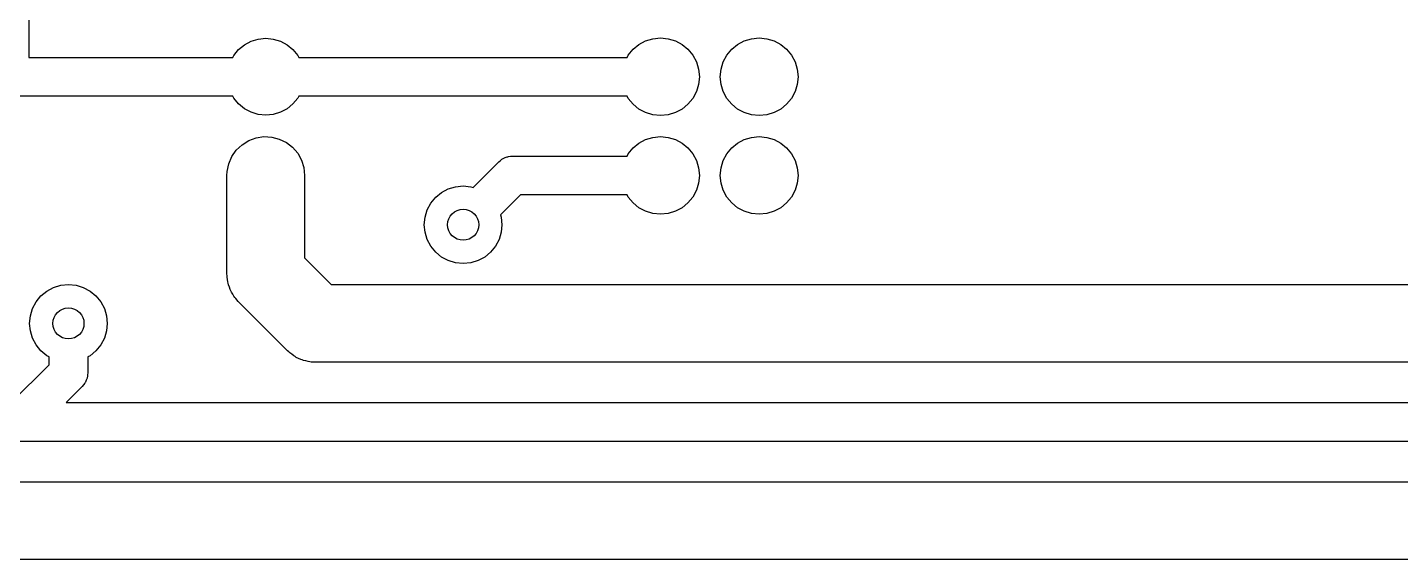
# Model space of a CAD drawing. Extents: x 3.06 to 6.65, y -4.89 to -2.07.
# Drawn here: x 3.758 to 5.15, y -4.889 to -4.35 of the extents above; entities that cross this region are included whole.
import ezdxf

# ---------------------------------------------------------------- set-up
doc = ezdxf.new("R2010")
doc.units = 0
doc.header["$MEASUREMENT"] = 0
doc.layers.add('BLACK', color=7, linetype='CONTINUOUS')

msp = doc.modelspace()

# ---------------------------------------------------------------- linework, layer by layer
at = {"layer": 'BLACK', "linetype": 'CONTINUOUS'}
for p, q in [((3.75984, -3.81969), (3.75984, -4.38031)), ((3.97244, -4.37244), (3.97835, -4.36759)), ((3.97835, -4.36759), (3.98508, -4.36399)), ((3.98508, -4.36399), (3.9924, -4.36177)), ((3.9924, -4.36177), (4, -4.36102)), ((4, -4.36102), (4.0076, -4.36177)), ((4.0076, -4.36177), (4.01492, -4.36399)), ((4.01492, -4.36399), (4.02165, -4.36759)), ((4.02165, -4.36759), (4.02756, -4.37244)), ((4.37216, -4.37216), (4.37813, -4.36726)), ((4.37813, -4.36726), (4.38493, -4.36363)), ((4.38493, -4.36363), (4.39232, -4.36139)), ((4.39232, -4.36139), (4.4, -4.36063)), ((4.4, -4.36063), (4.40768, -4.36139)), ((4.40768, -4.36139), (4.41507, -4.36363)), ((4.41507, -4.36363), (4.42187, -4.36726)), ((4.42187, -4.36726), (4.42784, -4.37216)), ((4.47216, -4.37216), (4.47813, -4.36726)), ((4.47813, -4.36726), (4.48493, -4.36363)), ((4.48493, -4.36363), (4.49232, -4.36139)), ((4.49232, -4.36139), (4.5, -4.36063)), ((4.5, -4.36063), (4.50768, -4.36139)), ((4.50768, -4.36139), (4.51507, -4.36363)), ((4.51507, -4.36363), (4.52187, -4.36726)), ((4.52187, -4.36726), (4.52784, -4.37216)), ((3.75984, -4.38031), (3.96654, -4.38031)), ((3.96654, -4.38031), (3.96759, -4.37835)), ((3.96759, -4.37835), (3.97244, -4.37244)), ((4.02756, -4.37244), (4.03241, -4.37835)), ((4.03241, -4.37835), (4.03346, -4.38031)), ((4.03346, -4.38031), (4.3661, -4.38031)), ((4.3661, -4.38031), (4.36726, -4.37813)), ((4.36726, -4.37813), (4.37216, -4.37216)), ((4.42784, -4.37216), (4.43274, -4.37813)), ((4.43274, -4.37813), (4.43637, -4.38493)), ((4.46363, -4.38493), (4.46726, -4.37813)), ((4.46726, -4.37813), (4.47216, -4.37216)), ((4.52784, -4.37216), (4.53274, -4.37813)), ((4.53274, -4.37813), (4.53637, -4.38493)), ((4.43637, -4.38493), (4.43861, -4.39232)), ((4.43861, -4.39232), (4.43937, -4.4)), ((4.46063, -4.4), (4.46139, -4.39232)), ((4.46139, -4.39232), (4.46363, -4.38493)), ((4.53637, -4.38493), (4.53861, -4.39232)), ((4.53861, -4.39232), (4.53937, -4.4)), ((4.43861, -4.40768), (4.43637, -4.41507)), ((4.43937, -4.4), (4.43861, -4.40768)), ((4.46139, -4.40768), (4.46063, -4.4)), ((4.46363, -4.41507), (4.46139, -4.40768)), ((4.53861, -4.40768), (4.53637, -4.41507)), ((4.53937, -4.4), (4.53861, -4.40768)), ((3.96654, -4.41969), (3.74016, -4.41969)), ((3.96759, -4.42165), (3.96654, -4.41969)), ((3.97244, -4.42756), (3.96759, -4.42165)), ((4.03241, -4.42165), (4.02756, -4.42756)), ((4.03346, -4.41969), (4.03241, -4.42165)), ((4.3661, -4.41969), (4.03346, -4.41969)), ((4.36726, -4.42187), (4.3661, -4.41969)), ((4.37216, -4.42784), (4.36726, -4.42187)), ((4.43274, -4.42187), (4.42784, -4.42784)), ((4.43637, -4.41507), (4.43274, -4.42187)), ((4.46726, -4.42187), (4.46363, -4.41507)), ((4.47216, -4.42784), (4.46726, -4.42187)), ((4.53274, -4.42187), (4.52784, -4.42784)), ((4.53637, -4.41507), (4.53274, -4.42187)), ((3.97835, -4.43241), (3.97244, -4.42756)), ((3.98508, -4.43601), (3.97835, -4.43241)), ((3.9924, -4.43823), (3.98508, -4.43601)), ((4, -4.43898), (3.9924, -4.43823)), ((4.0076, -4.43823), (4, -4.43898)), ((4.01492, -4.43601), (4.0076, -4.43823)), ((4.02165, -4.43241), (4.01492, -4.43601)), ((4.02756, -4.42756), (4.02165, -4.43241)), ((4.37813, -4.43274), (4.37216, -4.42784)), ((4.38493, -4.43637), (4.37813, -4.43274)), ((4.39232, -4.43861), (4.38493, -4.43637)), ((4.4, -4.43937), (4.39232, -4.43861)), ((4.40768, -4.43861), (4.4, -4.43937)), ((4.41507, -4.43637), (4.40768, -4.43861)), ((4.42187, -4.43274), (4.41507, -4.43637)), ((4.42784, -4.42784), (4.42187, -4.43274)), ((4.47813, -4.43274), (4.47216, -4.42784)), ((4.48493, -4.43637), (4.47813, -4.43274)), ((4.49232, -4.43861), (4.48493, -4.43637)), ((4.5, -4.43937), (4.49232, -4.43861)), ((4.50768, -4.43861), (4.5, -4.43937)), ((4.51507, -4.43637), (4.50768, -4.43861)), ((4.52187, -4.43274), (4.51507, -4.43637)), ((4.52784, -4.42784), (4.52187, -4.43274)), ((3.9759, -4.46887), (3.98266, -4.46465)), ((3.98266, -4.46465), (3.99013, -4.46189)), ((3.99013, -4.46189), (3.99801, -4.46068)), ((3.99801, -4.46068), (4.00596, -4.46108)), ((4.00596, -4.46108), (4.01367, -4.46308)), ((4.01367, -4.46308), (4.02083, -4.46659)), ((4.02083, -4.46659), (4.02712, -4.47146)), ((4.37813, -4.46726), (4.38493, -4.46363)), ((4.38493, -4.46363), (4.39232, -4.46139)), ((4.39232, -4.46139), (4.4, -4.46063)), ((4.4, -4.46063), (4.40768, -4.46139)), ((4.40768, -4.46139), (4.41507, -4.46363)), ((4.41507, -4.46363), (4.42187, -4.46726)), ((4.47813, -4.46726), (4.48493, -4.46363)), ((4.48493, -4.46363), (4.49232, -4.46139)), ((4.49232, -4.46139), (4.5, -4.46063)), ((4.5, -4.46063), (4.50768, -4.46139)), ((4.50768, -4.46139), (4.51507, -4.46363)), ((4.51507, -4.46363), (4.52187, -4.46726)), ((3.96558, -4.48089), (3.97013, -4.47436)), ((3.97013, -4.47436), (3.9759, -4.46887)), ((4.02712, -4.47146), (4.03231, -4.47751)), ((4.03231, -4.47751), (4.03618, -4.48447)), ((4.24582, -4.48076), (4.24792, -4.48061)), ((4.24792, -4.48061), (4.25, -4.48031)), ((4.25, -4.48031), (4.3661, -4.48031)), ((4.3661, -4.48031), (4.36726, -4.47813)), ((4.36726, -4.47813), (4.37216, -4.47216)), ((4.37216, -4.47216), (4.37813, -4.46726)), ((4.42187, -4.46726), (4.42784, -4.47216)), ((4.42784, -4.47216), (4.43274, -4.47813)), ((4.43274, -4.47813), (4.43637, -4.48493)), ((4.46363, -4.48493), (4.46726, -4.47813)), ((4.46726, -4.47813), (4.47216, -4.47216)), ((4.47216, -4.47216), (4.47813, -4.46726)), ((4.52187, -4.46726), (4.52784, -4.47216)), ((4.52784, -4.47216), (4.53274, -4.47813)), ((4.53274, -4.47813), (4.53637, -4.48493)), ((3.96083, -4.49602), (3.96244, -4.48821)), ((3.96244, -4.48821), (3.96558, -4.48089)), ((4.03618, -4.48447), (4.03856, -4.49207)), ((4.03856, -4.49207), (4.03937, -4.5)), ((4.21005, -4.51211), (4.23608, -4.48608)), ((4.23608, -4.48608), (4.23777, -4.48482)), ((4.23777, -4.48482), (4.23936, -4.48344)), ((4.23936, -4.48344), (4.24, -4.48315)), ((4.24, -4.48315), (4.24057, -4.48272)), ((4.24057, -4.48272), (4.24254, -4.48199)), ((4.24254, -4.48199), (4.24445, -4.48111)), ((4.24445, -4.48111), (4.24515, -4.48101)), ((4.24515, -4.48101), (4.24582, -4.48076)), ((4.43637, -4.48493), (4.43861, -4.49232)), ((4.43861, -4.49232), (4.43937, -4.5)), ((4.46063, -4.5), (4.46139, -4.49232)), ((4.46139, -4.49232), (4.46363, -4.48493)), ((4.53637, -4.48493), (4.53861, -4.49232)), ((4.53861, -4.49232), (4.53937, -4.5)), ((3.96063, -4.5), (3.96083, -4.49602)), ((3.96063, -4.6), (3.96063, -4.5)), ((4.03937, -4.5), (4.03937, -4.58369)), ((4.43861, -4.50768), (4.43637, -4.51507)), ((4.43937, -4.5), (4.43861, -4.50768)), ((4.46139, -4.50768), (4.46063, -4.5)), ((4.46363, -4.51507), (4.46139, -4.50768)), ((4.53861, -4.50768), (4.53637, -4.51507)), ((4.53937, -4.5), (4.53861, -4.50768)), ((4.16726, -4.52813), (4.17216, -4.52216)), ((4.17216, -4.52216), (4.17813, -4.51726)), ((4.17813, -4.51726), (4.18493, -4.51363)), ((4.18493, -4.51363), (4.19232, -4.51139)), ((4.19232, -4.51139), (4.2, -4.51063)), ((4.2, -4.51063), (4.20768, -4.51139)), ((4.20768, -4.51139), (4.21005, -4.51211)), ((4.25815, -4.51969), (4.23789, -4.53995)), ((4.3661, -4.51969), (4.25815, -4.51969)), ((4.36726, -4.52187), (4.3661, -4.51969)), ((4.37216, -4.52784), (4.36726, -4.52187)), ((4.43274, -4.52187), (4.42784, -4.52784)), ((4.43637, -4.51507), (4.43274, -4.52187)), ((4.46726, -4.52187), (4.46363, -4.51507)), ((4.47216, -4.52784), (4.46726, -4.52187)), ((4.53274, -4.52187), (4.52784, -4.52784)), ((4.53637, -4.51507), (4.53274, -4.52187)), ((4.16139, -4.54232), (4.16363, -4.53493)), ((4.16363, -4.53493), (4.16726, -4.52813)), ((4.37813, -4.53274), (4.37216, -4.52784)), ((4.38493, -4.53637), (4.37813, -4.53274)), ((4.39232, -4.53861), (4.38493, -4.53637)), ((4.41507, -4.53637), (4.40768, -4.53861)), ((4.42187, -4.53274), (4.41507, -4.53637)), ((4.42784, -4.52784), (4.42187, -4.53274)), ((4.47813, -4.53274), (4.47216, -4.52784)), ((4.48493, -4.53637), (4.47813, -4.53274)), ((4.49232, -4.53861), (4.48493, -4.53637)), ((4.51507, -4.53637), (4.50768, -4.53861)), ((4.52187, -4.53274), (4.51507, -4.53637)), ((4.52784, -4.52784), (4.52187, -4.53274)), ((4.16063, -4.55), (4.16139, -4.54232)), ((4.16139, -4.55768), (4.16063, -4.55)), ((4.23789, -4.53995), (4.23861, -4.54232)), ((4.23861, -4.54232), (4.23937, -4.55)), ((4.23937, -4.55), (4.23861, -4.55768)), ((4.4, -4.53937), (4.39232, -4.53861)), ((4.40768, -4.53861), (4.4, -4.53937)), ((4.5, -4.53937), (4.49232, -4.53861)), ((4.50768, -4.53861), (4.5, -4.53937)), ((4.16363, -4.56507), (4.16139, -4.55768)), ((4.23861, -4.55768), (4.23637, -4.56507)), ((4.16726, -4.57187), (4.16363, -4.56507)), ((4.17216, -4.57784), (4.16726, -4.57187)), ((4.17813, -4.58274), (4.17216, -4.57784)), ((4.22784, -4.57784), (4.22187, -4.58274)), ((4.23274, -4.57187), (4.22784, -4.57784)), ((4.23637, -4.56507), (4.23274, -4.57187)), ((4.03937, -4.58369), (4.06631, -4.61063)), ((4.18493, -4.58637), (4.17813, -4.58274)), ((4.19232, -4.58861), (4.18493, -4.58637)), ((4.2, -4.58937), (4.19232, -4.58861)), ((4.20768, -4.58861), (4.2, -4.58937)), ((4.21507, -4.58637), (4.20768, -4.58861)), ((4.22187, -4.58274), (4.21507, -4.58637)), ((3.96078, -4.60149), (3.96063, -4.6)), ((3.96074, -4.60299), (3.96078, -4.60149)), ((3.96118, -4.60544), (3.96074, -4.60299)), ((3.96144, -4.60793), (3.96118, -4.60544)), ((3.77216, -4.62216), (3.77813, -4.61726)), ((3.77813, -4.61726), (3.78493, -4.61363)), ((3.78493, -4.61363), (3.79232, -4.61139)), ((3.79232, -4.61139), (3.8, -4.61063)), ((3.8, -4.61063), (3.80768, -4.61139)), ((3.80768, -4.61139), (3.81507, -4.61363)), ((3.81507, -4.61363), (3.82187, -4.61726)), ((3.82187, -4.61726), (3.82784, -4.62216)), ((3.96188, -4.60936), (3.96144, -4.60793)), ((3.96215, -4.61083), (3.96188, -4.60936)), ((3.96307, -4.61315), (3.96215, -4.61083)), ((3.96382, -4.61553), (3.96307, -4.61315)), ((3.96455, -4.61684), (3.96382, -4.61553)), ((3.9651, -4.61823), (3.96455, -4.61684)), ((3.96648, -4.62031), (3.9651, -4.61823)), ((4.06631, -4.61063), (5.48031, -4.61063)), ((3.76363, -4.63493), (3.76726, -4.62813)), ((3.76726, -4.62813), (3.77216, -4.62216)), ((3.82784, -4.62216), (3.83274, -4.62813)), ((3.83274, -4.62813), (3.83637, -4.63493)), ((3.96769, -4.62249), (3.96648, -4.62031)), ((3.96866, -4.62363), (3.96769, -4.62249)), ((3.96949, -4.62488), (3.96866, -4.62363)), ((3.97216, -4.62784), (3.96949, -4.62488)), ((4.02216, -4.67784), (3.97216, -4.62784)), ((3.76063, -4.65), (3.76139, -4.64232)), ((3.76139, -4.64232), (3.76363, -4.63493)), ((3.83637, -4.63493), (3.83861, -4.64232)), ((3.83861, -4.64232), (3.83937, -4.65)), ((3.76139, -4.65768), (3.76063, -4.65)), ((3.76363, -4.66507), (3.76139, -4.65768)), ((3.83861, -4.65768), (3.83637, -4.66507)), ((3.83937, -4.65), (3.83861, -4.65768)), ((3.76726, -4.67187), (3.76363, -4.66507)), ((3.77216, -4.67784), (3.76726, -4.67187)), ((3.83274, -4.67187), (3.82784, -4.67784)), ((3.83637, -4.66507), (3.83274, -4.67187)), ((3.77813, -4.68274), (3.77216, -4.67784)), ((3.78031, -4.6839), (3.77813, -4.68274)), ((3.78031, -4.69185), (3.78031, -4.6839)), ((3.82187, -4.68274), (3.81969, -4.6839)), ((3.81969, -4.6839), (3.81969, -4.7)), ((3.82784, -4.67784), (3.82187, -4.68274)), ((4.02332, -4.67879), (4.02216, -4.67784)), ((4.02436, -4.67987), (4.02332, -4.67879)), ((4.0264, -4.6813), (4.02436, -4.67987)), ((4.02833, -4.68287), (4.0264, -4.6813)), ((4.02966, -4.68357), (4.02833, -4.68287)), ((4.03089, -4.68442), (4.02966, -4.68357)), ((4.03319, -4.68541), (4.03089, -4.68442)), ((4.0354, -4.68656), (4.03319, -4.68541)), ((4.03684, -4.68697), (4.0354, -4.68656)), ((4.03821, -4.68756), (4.03684, -4.68697)), ((4.04066, -4.68807), (4.03821, -4.68756)), ((4.04305, -4.68875), (4.04066, -4.68807)), ((4.04455, -4.68887), (4.04305, -4.68875)), ((4.04602, -4.68917), (4.04455, -4.68887)), ((4.05, -4.68937), (4.04602, -4.68917)), ((5.55, -4.68937), (4.05, -4.68937)), ((3.74185, -4.73031), (3.78031, -4.69185)), ((3.81939, -4.70208), (3.81924, -4.70418)), ((3.81969, -4.7), (3.81939, -4.70208)), ((3.81392, -4.71392), (3.79752, -4.73031)), ((3.81518, -4.71223), (3.81392, -4.71392)), ((3.81656, -4.71064), (3.81518, -4.71223)), ((3.81685, -4.71), (3.81656, -4.71064)), ((3.81728, -4.70943), (3.81685, -4.71)), ((3.81801, -4.70746), (3.81728, -4.70943)), ((3.81889, -4.70555), (3.81801, -4.70746)), ((3.81899, -4.70485), (3.81889, -4.70555)), ((3.81924, -4.70418), (3.81899, -4.70485)), ((3.79752, -4.73031), (6.14185, -4.73031)), ((6.15, -4.76969), (3.75, -4.76969)), ((3.21631, -4.81063), (6.31063, -4.81063)), ((6.35, -4.88937), (3.2, -4.88937))]:
    msp.add_line(p, q, dxfattribs=at)
at = {"layer": 'BLACK'}
for centre in [(4.2, -4.55), (3.8, -4.65)]:
    msp.add_circle(centre, 0.01575, dxfattribs=at)

doc.saveas('drawing.dxf')
